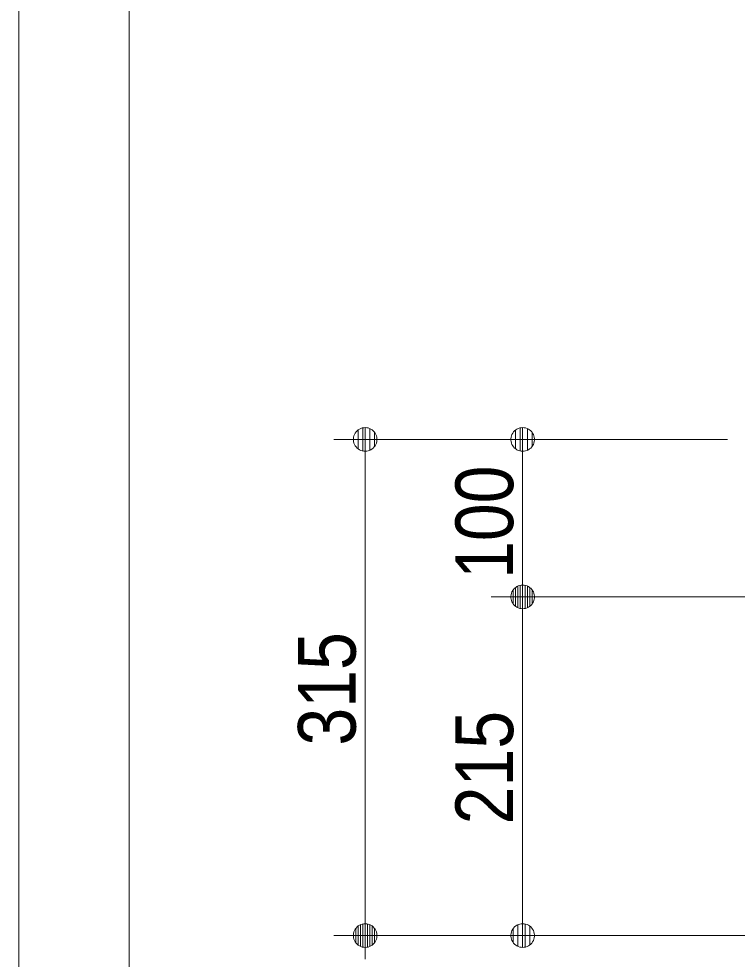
# Model space of a CAD drawing. Units: millimetres, scale not verified. Extents: x -6062 to 6062, y -3045 to 3045.
# Drawn here: x -5788 to -5331, y -200 to 397 of the extents above; entities that cross this region are included whole.
import ezdxf
from ezdxf.enums import TextEntityAlignment as Align

# ---------------------------------------------------------------- set-up
doc = ezdxf.new("R2010")
doc.units = ezdxf.units.MM
doc.header["$LTSCALE"] = 20
for name, color, linetype, lineweight in [('0-0_1図面枠', 7, 'Continuous', 9), ('0-3_2寸法-1', 7, 'Continuous', 9), ('0-4_0', 7, 'Continuous', 9)]:
    doc.layers.add(name, color=color, linetype=linetype, lineweight=lineweight)
doc.styles.add('ＭＳ Ｐゴシック', font='')
doc.styles.get('ＭＳ Ｐゴシック').set_extended_font_data('MS PGothic')

# ---------------------------------------------------------------- blocks, each defined once
blk = doc.blocks.new('グループ-2')
at = {"layer": '0-0_1図面枠'}
blk.add_lwpolyline([(-80000, 55400), (80000, 55400), (80000, -55400), (-80000, -55400)], close=True, dxfattribs=at)
blk = doc.blocks.new('図面枠')
at = {"layer": '0-0_1図面枠'}
blk.add_blockref('グループ-2', (0, 0), dxfattribs=at)
blk = doc.blocks.new('_Dot')
at = {"layer": '0-4_0'}
for p, q in [((-10, 0), (-20, 0)), ((9.78, 2), (-9.78, 2)), ((7.99, 6), (-7.99, 6)), ((9.16, -3.98), (-9.16, -3.98)), ((6, -7.98), (-6, -7.98))]:
    blk.add_line(p, q, dxfattribs=at)
for points in [[(10, 0), (9.92, 1.25), (9.69, 2.49), (9.3, 3.68), (8.76, 4.82), (8.09, 5.88), (7.29, 6.85), (6.37, 7.71), (5.36, 8.44), (4.26, 9.05), (3.09, 9.51), (1.87, 9.82), (0.63, 9.98), (-0.63, 9.98), (-1.87, 9.82), (-3.09, 9.51), (-4.26, 9.05), (-5.36, 8.44), (-6.37, 7.71), (-7.29, 6.85), (-8.09, 5.88), (-8.76, 4.82), (-9.3, 3.68), (-9.69, 2.49), (-9.92, 1.25), (-10, 0), (0, 0)], [(-10, 0), (-9.92, -1.25), (-9.69, -2.49), (-9.3, -3.68), (-8.76, -4.82), (-8.09, -5.88), (-7.29, -6.85), (-6.37, -7.71), (-5.36, -8.44), (-4.26, -9.05), (-3.09, -9.51), (-1.87, -9.82), (-0.63, -9.98), (0.63, -9.98), (1.87, -9.82), (3.09, -9.51), (4.26, -9.05), (5.36, -8.44), (6.37, -7.71), (7.29, -6.85), (8.09, -5.88), (8.76, -4.82), (9.3, -3.68), (9.69, -2.49), (9.92, -1.25), (10, 0), (0, 0)]]:
    blk.add_lwpolyline(points, close=True, dxfattribs=at)

msp = doc.modelspace()

# ---------------------------------------------------------------- linework, layer by layer
at = {"layer": '0-0_1図面枠'}
msp.add_line((-5717.5, 1750), (-5717.5, -2420), dxfattribs=at)
at = {"layer": '0-3_2寸法-1'}
for p, q in [((-5487.5, 130), (-5587.5, 130)), ((-5337.5, 130), (-5487.5, 130)), ((-5567.5, -169.99), (-5567.5, 114.99)), ((-5467.5, 45.01), (-5467.5, 114.99)), ((-4947.5, 30), (-5487.5, 30)), ((-4947.5, 30), (-5487.5, 30)), ((-5467.5, 14.99), (-5467.5, -169.99)), ((-5487.5, -185), (-5587.5, -185)), ((-5487.5, -185), (-5587.5, -185)), ((-4947.5, -185), (-5487.5, -185))]:
    msp.add_line(p, q, dxfattribs=at)

# ---------------------------------------------------------------- block references
at = {"layer": '0-0_1図面枠', "xscale": 0.05, "yscale": 0.05}
msp.add_blockref('図面枠', (-1787.5, 0), dxfattribs=at)
at = {"layer": '0-3_2寸法-1', "xscale": 0.7503418, "yscale": 0.7503418}
for p, rotation in [((-5567.5, 130), 90), ((-5467.5, 130), 90), ((-5467.5, 30), 270), ((-5467.5, 30), 90), ((-5567.5, -185), 270), ((-5467.5, -185), 270), ((-5567.5, -185), 90)]:
    msp.add_blockref('_Dot', p, dxfattribs=dict(at, rotation=rotation))

# ---------------------------------------------------------------- texts
at = {"layer": '0-3_2寸法-1', "style": 'ＭＳ Ｐゴシック', "width": 0.9}
for s, p in [('100', (-5462.54, 41.39)), ('315', (-5562.54, -64.39)), ('215', (-5462.54, -114.39))]:
    msp.add_text(s, height=36.66, rotation=90, dxfattribs=at).set_placement(p, align=Align.BOTTOM_LEFT)

doc.saveas('drawing.dxf')
